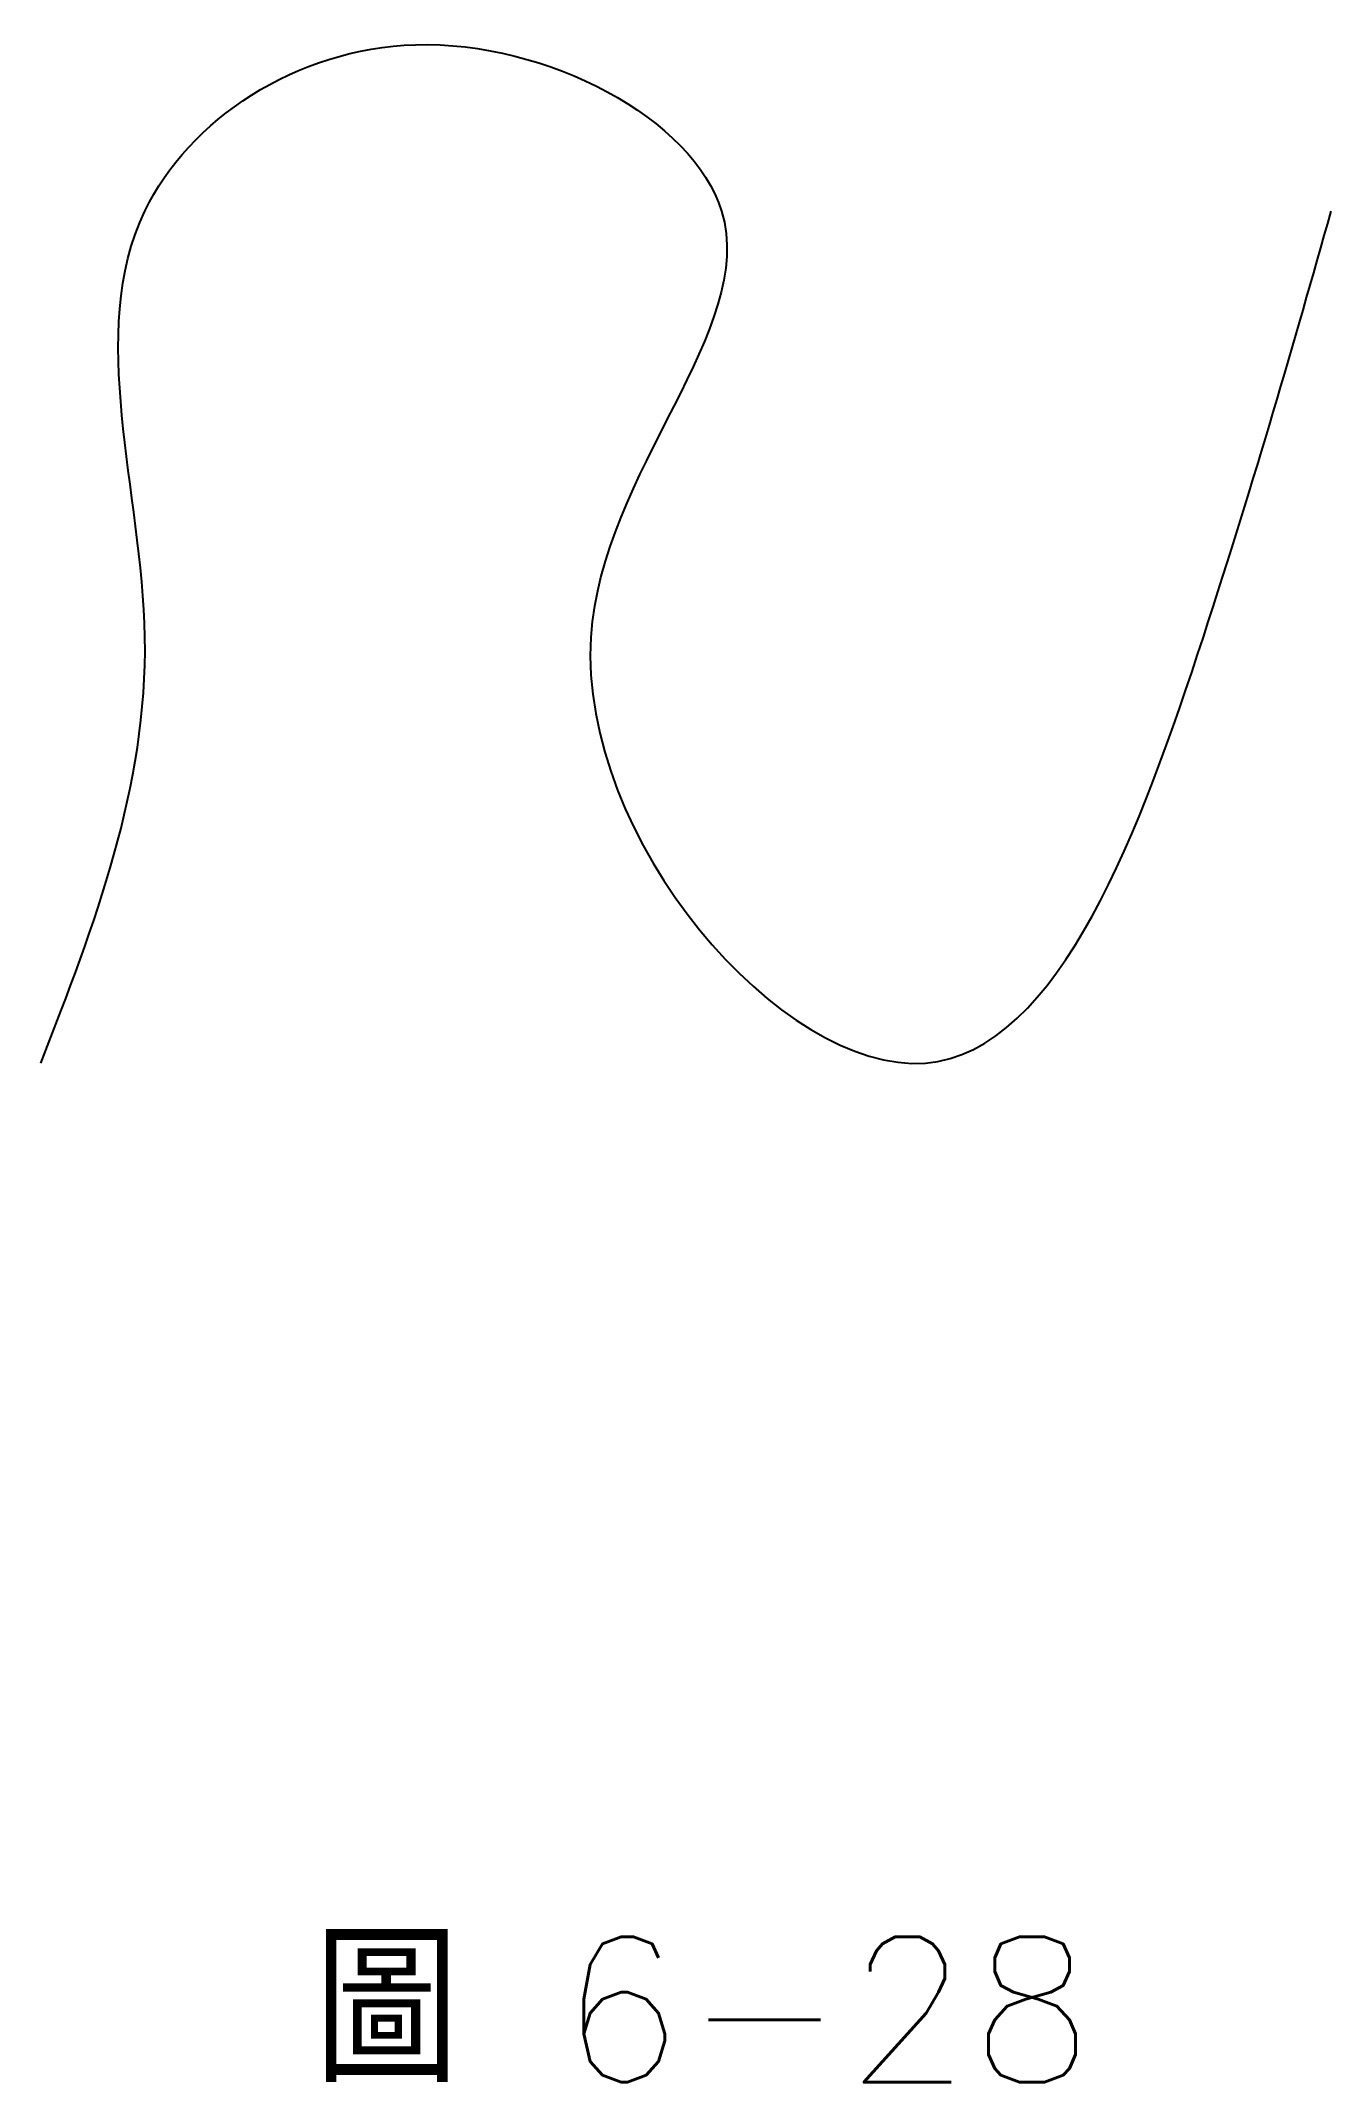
# Model space of a CAD drawing. Extents: x 79.9 to 106.5, y 13.4 to 55.6.
import ezdxf

# ---------------------------------------------------------------- set-up
doc = ezdxf.new("R2010")
doc.units = 0
doc.layers.add('輪廓線', color=7, linetype='CONTINUOUS')
doc.styles.add('CNS1', font='romans.shx', dxfattribs={"height": 3, "bigfont": 'chineset.shx'})

msp = doc.modelspace()

# ---------------------------------------------------------------- linework, layer by layer
at = {"layer": '輪廓線'}
msp.add_spline([(79.864, 34.472), (82.013, 43.273), (82.013, 52.074), (87.601, 55.509), (93.923, 52.074), (91.223, 43.273), (98.132, 34.472), (103.874, 43.273), (106.514, 52.074)], degree=3, dxfattribs=at)

# ---------------------------------------------------------------- texts
at = {"layer": '輪廓線', "style": 'CNS1'}
msp.add_text('圖 6-28', height=3, dxfattribs=at).set_placement((85.507, 13.416))

doc.saveas('drawing.dxf')
